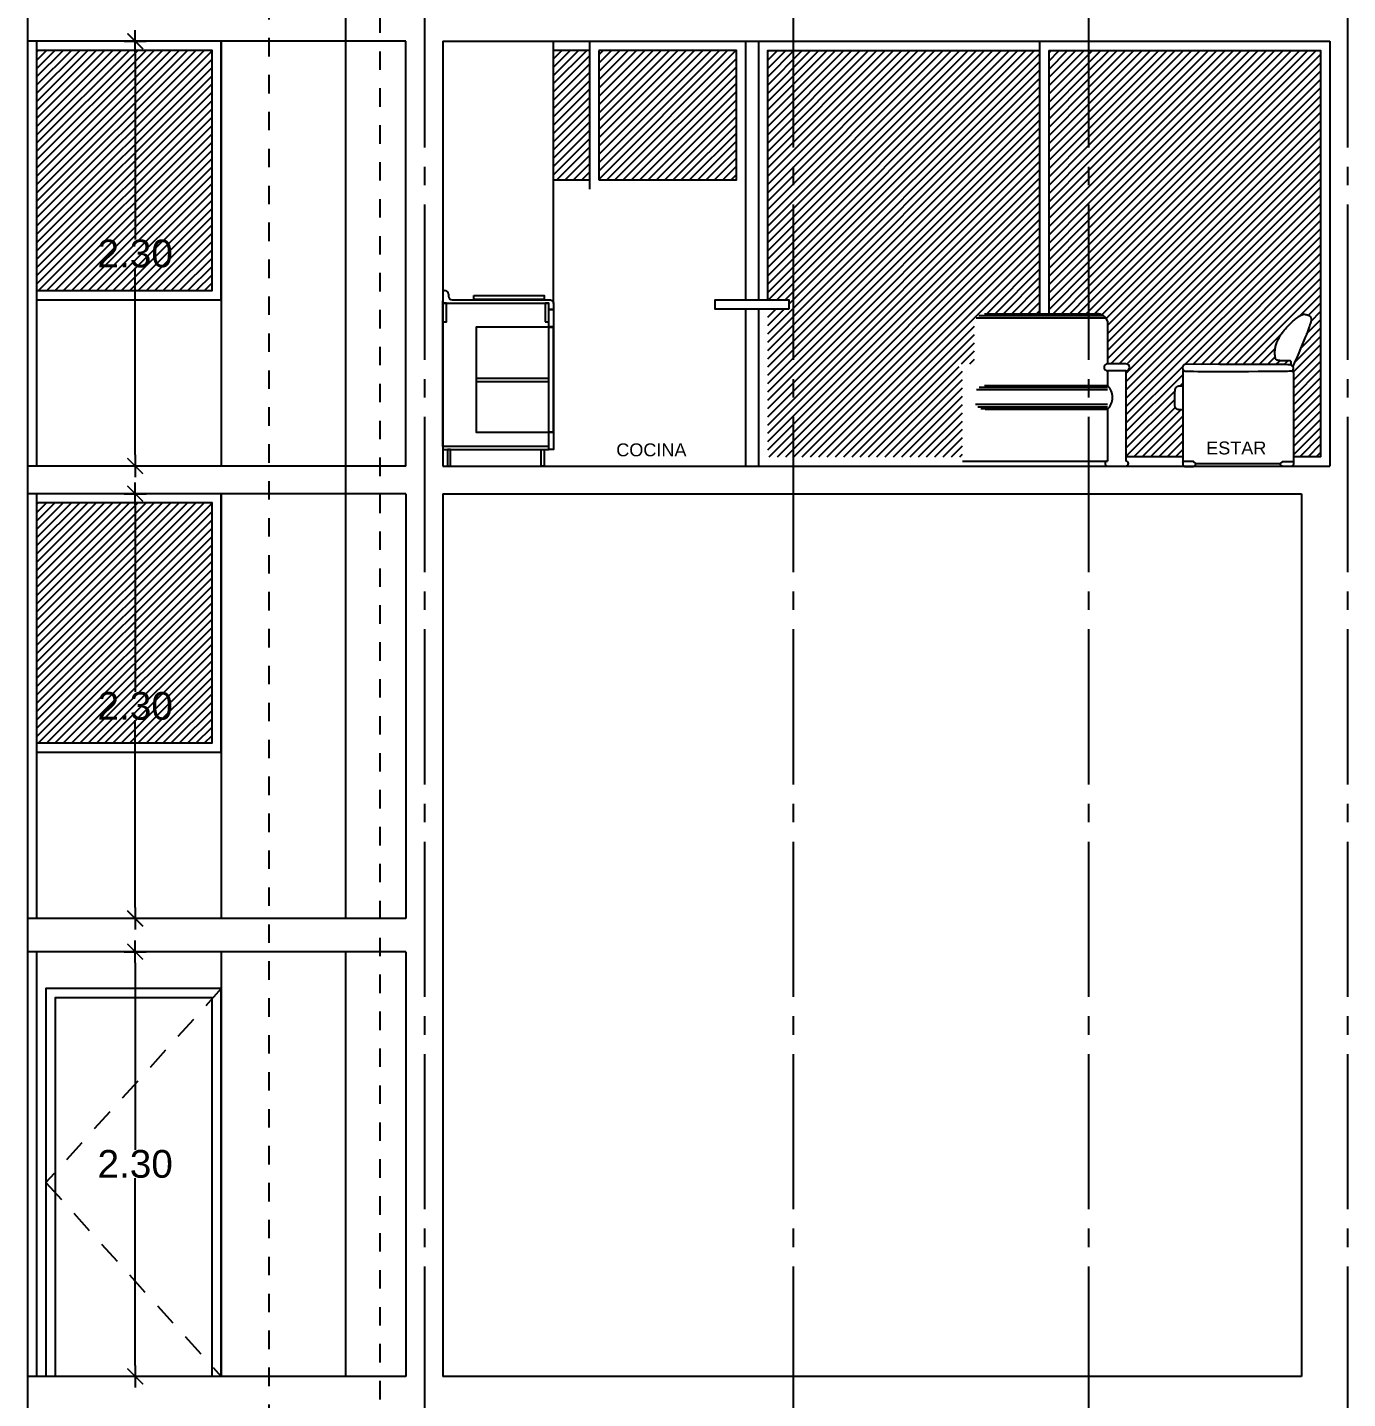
# Model space of a CAD drawing. Header units: millimetres. Extents: x 1217 to 2428, y 234 to 779.
# Drawn here: x 2248.72 to 2255.87, y 377.25 to 384.68 of the extents above; entities that cross this region are included whole.
import ezdxf

# ---------------------------------------------------------------- set-up
doc = ezdxf.new("R2010")
doc.units = ezdxf.units.MM
doc.linetypes.add('ACAD_ISO04W100', pattern=[30, 24, -3, 0, -3])
doc.linetypes.add('HIDDEN2', pattern=[0.1875, 0.125, -0.0625])
doc.layers.get('0').update_dxf_attribs({"lineweight": 5})
for name, color, linetype in [('0.1', 251, 'Continuous'), ('0.2', 2, 'Continuous'), ('0.3', 6, 'Continuous'), ('ARTEFACTOS', 4, 'Continuous'), ('Ejes', 8, 'Continuous'), ('MURO', 5, 'Continuous'), ('Texto', 1, 'Continuous')]:
    doc.layers.add(name, color=color, linetype=linetype)
doc.styles.add('INTERARQ', font='arial.ttf')
doc.styles.get("Standard").update_dxf_attribs({"font": 'arial.ttf'})
doc.dimstyles.new('ESCALA_1-50', dxfattribs={"dimtxt": 0.15, "dimasz": 0.06, "dimexe": 0.18, "dimexo": 0.0625, "dimgap": 0, "dimtad": 0, "dimtih": 1, "dimtoh": 1, "dimzin": 0, "dimdsep": 46, "dimtxsty": 'INTERARQ', "dimblk": 'DIMTICK', "dimcen": 0, "dimse1": 1, "dimse2": 1, "dimclrd": 256, "dimclre": 1, "dimclrt": 2, "dimadec": 0, "dimazin": 0, "dimtfac": 4.5, "dimtofl": 0, "dimtmove": 2, "dimatfit": 3, "dimldrblk": 'DIMTICK', "dimfxl": 1, "dimtolj": 1, "dimtzin": 0, "dimarcsym": 0})
pattern_1 = [(45, (422.33998, -314.87355), (-0.0224506403, 0.0224506403), [])]

# ---------------------------------------------------------------- blocks, each defined once
blk = doc.blocks.new('sillon elv 1')
at = {"layer": '0.2'}
blk.add_line((382065.2343, 7753267.5813), (382065.6901, 7753267.5813), dxfattribs=at)
for points in [[(382065.1739, 7753268.114), (382065.1742, 7753268.1156), (382065.1744, 7753268.1172), (382065.1745, 7753268.1189), (382065.1746, 7753268.1205), (382065.1745, 7753268.1222), (382065.1745, 7753268.1238), (382065.1744, 7753268.1253), (382065.1744, 7753268.1268), (382065.1745, 7753268.1281), (382065.1745, 7753268.1294), (382065.1747, 7753268.1306), (382065.1749, 7753268.1316), (382065.1751, 7753268.1326), (382065.1753, 7753268.1335), (382065.1756, 7753268.1342), (382065.1759, 7753268.1349), (382065.1762, 7753268.1355), (382065.1765, 7753268.136), (382065.1768, 7753268.1364), (382065.1771, 7753268.1368), (382065.1775, 7753268.1371), (382065.178, 7753268.1373), (382065.1785, 7753268.1375), (382065.179, 7753268.1376), (382065.1796, 7753268.1377), (382065.1804, 7753268.1378), (382065.1814, 7753268.1379), (382065.1828, 7753268.1379), (382065.1846, 7753268.138), (382065.187, 7753268.138), (382065.19, 7753268.1381), (382065.1937, 7753268.1381), (382065.1982, 7753268.1381), (382065.2034, 7753268.1382), (382065.2089, 7753268.1383), (382065.2147, 7753268.1384), (382065.2204, 7753268.1385), (382065.2259, 7753268.1386), (382065.231, 7753268.1388), (382065.2353, 7753268.139), (382065.2389, 7753268.1392), (382065.2417, 7753268.1395), (382065.2439, 7753268.1397), (382065.2455, 7753268.14), (382065.2467, 7753268.1403), (382065.2476, 7753268.1405), (382065.2482, 7753268.1408), (382065.2488, 7753268.141), (382065.2493, 7753268.1412), (382065.2498, 7753268.1413), (382065.2504, 7753268.1415), (382065.2509, 7753268.1417), (382065.2515, 7753268.142), (382065.2522, 7753268.1423), (382065.2529, 7753268.1426), (382065.2537, 7753268.1431), (382065.2545, 7753268.1437), (382065.2554, 7753268.1444), (382065.2563, 7753268.1454), (382065.2572, 7753268.1465), (382065.2581, 7753268.148), (382065.2589, 7753268.1498), (382065.2597, 7753268.1519), (382065.2604, 7753268.1545), (382065.2611, 7753268.1574), (382065.2616, 7753268.1608), (382065.262, 7753268.1645), (382065.2624, 7753268.1685), (382065.2626, 7753268.1727), (382065.2627, 7753268.1771), (382065.2627, 7753268.1816), (382065.2627, 7753268.1863), (382065.2625, 7753268.1909), (382065.2622, 7753268.1956), (382065.2617, 7753268.2004), (382065.2611, 7753268.2053), (382065.2603, 7753268.2102), (382065.2593, 7753268.2154), (382065.258, 7753268.2207), (382065.2565, 7753268.2262), (382065.2547, 7753268.2319), (382065.2526, 7753268.2378), (382065.2501, 7753268.2439), (382065.2474, 7753268.2502), (382065.2443, 7753268.2566), (382065.2408, 7753268.2632), (382065.2369, 7753268.2699), (382065.2327, 7753268.2767), (382065.228, 7753268.2836), (382065.2229, 7753268.2906), (382065.2176, 7753268.2976), (382065.212, 7753268.3046), (382065.2061, 7753268.3115), (382065.2001, 7753268.3182), (382065.194, 7753268.3249), (382065.1878, 7753268.3313), (382065.1816, 7753268.3375), (382065.1754, 7753268.3434), (382065.1694, 7753268.349), (382065.1635, 7753268.3543), (382065.1578, 7753268.3592), (382065.1525, 7753268.3637), (382065.1475, 7753268.3679), (382065.1429, 7753268.3715), (382065.1387, 7753268.3747), (382065.135, 7753268.3775), (382065.1316, 7753268.3799), (382065.1286, 7753268.382), (382065.1259, 7753268.3837), (382065.1233, 7753268.3851), (382065.1209, 7753268.3863), (382065.1187, 7753268.3874), (382065.1165, 7753268.3882), (382065.1144, 7753268.3889), (382065.1123, 7753268.3895), (382065.1103, 7753268.3899), (382065.1083, 7753268.3902), (382065.1063, 7753268.3904), (382065.1044, 7753268.3905), (382065.1024, 7753268.3904), (382065.1005, 7753268.3903), (382065.0985, 7753268.39), (382065.0966, 7753268.3897), (382065.0947, 7753268.3894), (382065.0929, 7753268.3889), (382065.0912, 7753268.3885), (382065.0896, 7753268.388), (382065.088, 7753268.3876), (382065.0866, 7753268.3872), (382065.0853, 7753268.3867), (382065.084, 7753268.3863), (382065.0829, 7753268.3859), (382065.0818, 7753268.3854), (382065.0808, 7753268.385), (382065.0798, 7753268.3846), (382065.0789, 7753268.3841), (382065.0779, 7753268.3836), (382065.077, 7753268.3831), (382065.0761, 7753268.3825), (382065.0752, 7753268.3818), (382065.0743, 7753268.3811), (382065.0735, 7753268.3803), (382065.0726, 7753268.3794), (382065.0718, 7753268.3784), (382065.071, 7753268.3773), (382065.0702, 7753268.376), (382065.0695, 7753268.3746), (382065.0688, 7753268.3731), (382065.0682, 7753268.3715), (382065.0677, 7753268.3697), (382065.0672, 7753268.3679), (382065.0668, 7753268.3659), (382065.0666, 7753268.3638), (382065.0665, 7753268.3614), (382065.0666, 7753268.3588), (382065.0669, 7753268.3558), (382065.0675, 7753268.3524), (382065.0683, 7753268.3484), (382065.0695, 7753268.3438), (382065.0711, 7753268.3385), (382065.0731, 7753268.3324), (382065.0756, 7753268.3252), (382065.0787, 7753268.3168), (382065.0825, 7753268.3069), (382065.0871, 7753268.2952), (382065.0925, 7753268.2816), (382065.099, 7753268.2658), (382065.1066, 7753268.2475), (382065.1153, 7753268.2269), (382065.1246, 7753268.2047), (382065.1341, 7753268.1823), (382065.1433, 7753268.1607), (382065.1516, 7753268.1412), (382065.1585, 7753268.125), (382065.1635, 7753268.1132), (382065.1662, 7753268.107)], [(382065.7482, 7753268.1195), (382065.7512, 7753268.1185), (382065.7538, 7753268.1173), (382065.7559, 7753268.1159), (382065.7576, 7753268.1144), (382065.759, 7753268.1129), (382065.7601, 7753268.1112), (382065.761, 7753268.1096), (382065.7617, 7753268.1079), (382065.7622, 7753268.1063), (382065.7626, 7753268.1048), (382065.7628, 7753268.1033), (382065.7629, 7753268.1018), (382065.763, 7753268.1004), (382065.7629, 7753268.0991), (382065.7628, 7753268.0978), (382065.7626, 7753268.0966), (382065.7624, 7753268.0954), (382065.7621, 7753268.0943), (382065.7618, 7753268.0932), (382065.7614, 7753268.0922), (382065.7609, 7753268.0912), (382065.7604, 7753268.0903), (382065.7599, 7753268.0894), (382065.7593, 7753268.0885), (382065.7586, 7753268.0877), (382065.7578, 7753268.0869), (382065.757, 7753268.0861), (382065.756, 7753268.0854), (382065.7551, 7753268.0847), (382065.754, 7753268.0841), (382065.7529, 7753268.0835), (382065.7517, 7753268.083), (382065.7502, 7753268.0826), (382065.7476, 7753268.0823), (382065.7428, 7753268.082), (382065.7348, 7753268.0818), (382065.7223, 7753268.0816), (382065.7045, 7753268.0815), (382065.6801, 7753268.0814), (382065.6482, 7753268.0813), (382065.6082, 7753268.0812), (382065.5617, 7753268.0812), (382065.5109, 7753268.0812), (382065.458, 7753268.0813), (382065.4051, 7753268.0813), (382065.3544, 7753268.0815), (382065.3081, 7753268.0817), (382065.2683, 7753268.0819), (382065.2366, 7753268.0823), (382065.2126, 7753268.0827), (382065.1951, 7753268.0832), (382065.1831, 7753268.0837), (382065.1755, 7753268.0842), (382065.1711, 7753268.0848), (382065.169, 7753268.0854), (382065.168, 7753268.0859), (382065.1673, 7753268.0865), (382065.1666, 7753268.0871), (382065.166, 7753268.0877), (382065.1655, 7753268.0884), (382065.1649, 7753268.0891), (382065.1645, 7753268.0899), (382065.164, 7753268.0907), (382065.1636, 7753268.0917), (382065.1633, 7753268.0927), (382065.1629, 7753268.0939), (382065.1627, 7753268.0951), (382065.1625, 7753268.0963), (382065.1623, 7753268.0976), (382065.1623, 7753268.0988), (382065.1623, 7753268.1), (382065.1625, 7753268.1011), (382065.1628, 7753268.1021), (382065.1632, 7753268.1031), (382065.1636, 7753268.1039), (382065.1642, 7753268.1048), (382065.1648, 7753268.1056), (382065.1655, 7753268.1063), (382065.1662, 7753268.1071), (382065.1669, 7753268.1078), (382065.1676, 7753268.1086), (382065.1684, 7753268.1094), (382065.1691, 7753268.1101), (382065.1699, 7753268.1109), (382065.1707, 7753268.1116), (382065.1716, 7753268.1124), (382065.1724, 7753268.113), (382065.1733, 7753268.1137), (382065.1743, 7753268.1143), (382065.1753, 7753268.1148), (382065.1764, 7753268.1153), (382065.1774, 7753268.1157), (382065.1785, 7753268.1161), (382065.1796, 7753268.1164), (382065.1807, 7753268.1167), (382065.1818, 7753268.1169), (382065.1839, 7753268.1172), (382065.1926, 7753268.1174), (382065.2144, 7753268.1176), (382065.2558, 7753268.1178), (382065.3233, 7753268.1181), (382065.4235, 7753268.1185), (382065.563, 7753268.1189), (382065.7482, 7753268.1195)], [(382065.1727, 7753268.0846), (382065.1704, 7753268.0832), (382065.1685, 7753268.0819), (382065.1669, 7753268.0806), (382065.1657, 7753268.0794), (382065.1647, 7753268.0781), (382065.164, 7753268.0769), (382065.1634, 7753268.0758), (382065.1631, 7753268.0746), (382065.1628, 7753268.0726), (382065.1626, 7753268.0652), (382065.1625, 7753268.047), (382065.1624, 7753268.0127), (382065.1624, 7753267.9567), (382065.1624, 7753267.8738), (382065.1624, 7753267.7584), (382065.1624, 7753267.6053)], [(382065.7621, 7753268.0013), (382065.7666, 7753268.0017), (382065.7707, 7753268.0019), (382065.7743, 7753268.0019), (382065.7775, 7753268.0017), (382065.7804, 7753268.0013), (382065.783, 7753268.0009), (382065.7852, 7753268.0003), (382065.7873, 7753267.9997), (382065.7892, 7753267.9991), (382065.791, 7753267.9984), (382065.7926, 7753267.9978), (382065.7941, 7753267.9971), (382065.7954, 7753267.9963), (382065.7966, 7753267.9955), (382065.7977, 7753267.9947), (382065.7987, 7753267.9938), (382065.7996, 7753267.9929), (382065.8005, 7753267.9919), (382065.8012, 7753267.9909), (382065.8018, 7753267.9898), (382065.8024, 7753267.9888), (382065.803, 7753267.9877), (382065.8034, 7753267.9866), (382065.8039, 7753267.9855), (382065.8043, 7753267.9843), (382065.8046, 7753267.9831), (382065.8049, 7753267.9816), (382065.8052, 7753267.9797), (382065.8055, 7753267.9773), (382065.8058, 7753267.9743), (382065.806, 7753267.9705), (382065.8062, 7753267.9658), (382065.8064, 7753267.9601), (382065.8066, 7753267.9536), (382065.8068, 7753267.9466), (382065.8069, 7753267.9394), (382065.8071, 7753267.9322), (382065.8072, 7753267.9251), (382065.8072, 7753267.9186), (382065.8072, 7753267.9129), (382065.8072, 7753267.9081), (382065.8072, 7753267.9041), (382065.807, 7753267.901), (382065.8069, 7753267.8984), (382065.8067, 7753267.8964), (382065.8065, 7753267.8948), (382065.8062, 7753267.8934), (382065.8059, 7753267.8922), (382065.8056, 7753267.891), (382065.8053, 7753267.8898), (382065.8048, 7753267.8887), (382065.8044, 7753267.8876), (382065.8039, 7753267.8865), (382065.8033, 7753267.8855), (382065.8027, 7753267.8845), (382065.802, 7753267.8836), (382065.8012, 7753267.8828), (382065.8004, 7753267.882), (382065.7995, 7753267.8812), (382065.7986, 7753267.8805), (382065.7976, 7753267.8799), (382065.7966, 7753267.8793), (382065.7955, 7753267.8787), (382065.7944, 7753267.8782), (382065.7933, 7753267.8777), (382065.7918, 7753267.8772), (382065.7898, 7753267.8767), (382065.787, 7753267.8762), (382065.783, 7753267.8755), (382065.7778, 7753267.8748), (382065.7709, 7753267.874), (382065.7621, 7753267.8731)], [(382065.1619, 7753267.5923), (382065.1619, 7753267.5897), (382065.1619, 7753267.5872), (382065.162, 7753267.585), (382065.1622, 7753267.5829), (382065.1624, 7753267.581), (382065.1627, 7753267.5792), (382065.163, 7753267.5776), (382065.1633, 7753267.5762), (382065.1636, 7753267.5749), (382065.164, 7753267.5737), (382065.1644, 7753267.5727), (382065.1648, 7753267.5718), (382065.1653, 7753267.5709), (382065.1658, 7753267.5702), (382065.1665, 7753267.5695), (382065.1672, 7753267.5689), (382065.168, 7753267.5684), (382065.1689, 7753267.5679), (382065.17, 7753267.5674), (382065.1712, 7753267.5671), (382065.1727, 7753267.5667), (382065.1744, 7753267.5664), (382065.1763, 7753267.5662), (382065.1785, 7753267.566), (382065.1811, 7753267.5658), (382065.1839, 7753267.5657), (382065.1869, 7753267.5657), (382065.19, 7753267.5656), (382065.1932, 7753267.5656), (382065.1965, 7753267.5656), (382065.1997, 7753267.5657), (382065.2028, 7753267.5657), (382065.2058, 7753267.5658), (382065.2087, 7753267.5658), (382065.2114, 7753267.5659), (382065.2139, 7753267.566), (382065.2162, 7753267.5662), (382065.2184, 7753267.5664), (382065.2203, 7753267.5667), (382065.2221, 7753267.5671), (382065.2237, 7753267.5675), (382065.2251, 7753267.5682), (382065.2265, 7753267.5691), (382065.2278, 7753267.5704), (382065.2292, 7753267.5722), (382065.2307, 7753267.5745), (382065.2324, 7753267.5775), (382065.2343, 7753267.5813)], [(382065.7625, 7753267.5923), (382065.7626, 7753267.5897), (382065.7625, 7753267.5872), (382065.7624, 7753267.585), (382065.7623, 7753267.5829), (382065.762, 7753267.581), (382065.7618, 7753267.5792), (382065.7615, 7753267.5776), (382065.7612, 7753267.5762), (382065.7608, 7753267.5749), (382065.7605, 7753267.5737), (382065.7601, 7753267.5727), (382065.7597, 7753267.5718), (382065.7592, 7753267.5709), (382065.7586, 7753267.5702), (382065.758, 7753267.5695), (382065.7573, 7753267.5689), (382065.7565, 7753267.5684), (382065.7556, 7753267.5679), (382065.7545, 7753267.5674), (382065.7533, 7753267.5671), (382065.7518, 7753267.5667), (382065.7501, 7753267.5664), (382065.7482, 7753267.5662), (382065.7459, 7753267.566), (382065.7434, 7753267.5658), (382065.7406, 7753267.5657), (382065.7376, 7753267.5657), (382065.7345, 7753267.5656), (382065.7312, 7753267.5656), (382065.728, 7753267.5656), (382065.7248, 7753267.5657), (382065.7216, 7753267.5657), (382065.7186, 7753267.5658), (382065.7158, 7753267.5658), (382065.7131, 7753267.5659), (382065.7106, 7753267.566), (382065.7083, 7753267.5662), (382065.7061, 7753267.5664), (382065.7041, 7753267.5667), (382065.7024, 7753267.5671), (382065.7008, 7753267.5675), (382065.6993, 7753267.5682), (382065.698, 7753267.5691), (382065.6966, 7753267.5704), (382065.6952, 7753267.5722), (382065.6937, 7753267.5745), (382065.6921, 7753267.5775), (382065.6901, 7753267.5813)]]:
    blk.add_lwpolyline(points, dxfattribs=at)
at = {"layer": '0.2', "elevation": 0}
for points in [[(382065.7529, 7753268.0835), (382065.7621, 7753268.0835), (382065.7621, 7753267.6053)], [(382065.1624, 7753267.6053), (382065.1619, 7753267.5923)], [(382065.2343, 7753267.5813), (382065.2197, 7753267.5923), (382065.1619, 7753267.5923)], [(382065.6901, 7753267.5813), (382065.7047, 7753267.5923), (382065.7636, 7753267.5923)], [(382065.7621, 7753267.6053), (382065.7625, 7753267.5923)]]:
    blk.add_lwpolyline(points, dxfattribs=at)
blk = doc.blocks.new('DIMTICK')
at = {"color": 1}
for p, q in [((-1, 0), (1, 0)), ((0, 1), (0, -1))]:
    blk.add_line(p, q, dxfattribs=at)
at = {"color": 3, "const_width": 0.141}
blk.add_lwpolyline([(0.71, 0.71), (-0.71, -0.71)], dxfattribs=at)
blk = doc.blocks.new('*D1593')
at = {"layer": '0.1', "lineweight": -2, "ltscale": 3, "transparency": 16777216}
for p, q in [((2249.3048, 379.611), (2249.3048, 378.5976)), ((2249.3048, 377.431), (2249.3048, 378.4444))]:
    blk.add_line(p, q, dxfattribs=at)
at = {"layer": 'Defpoints', "color": 0, "ltscale": 3, "transparency": 16777216}
for p in [(2248.9553, 379.671, 0), (2249.3048, 379.671), (2248.9553, 377.371, 0)]:
    blk.add_point(p, dxfattribs=at)
at = {"layer": '0.1', "lineweight": -2, "ltscale": 3, "transparency": 16777216, "xscale": 0.06, "yscale": 0.06, "zscale": 0.06}
for p, rotation in [((2249.3048, 379.671), 90), ((2249.3048, 377.371), 270)]:
    blk.add_blockref('DIMTICK', p, dxfattribs=dict(at, rotation=rotation))
at = {"layer": '0.1', "color": 2, "ltscale": 3, "transparency": 16777216, "insert": (2249.3048, 378.521), "char_height": 0.15, "attachment_point": 5, "style": 'INTERARQ'}
blk.add_mtext('\\A1;2.30', dxfattribs=at)
blk = doc.blocks.new('*D1632')
at = {"layer": '0.1', "lineweight": -2, "ltscale": 3, "transparency": 16777216}
for p, q in [((2249.3048, 384.5411), (2249.3048, 383.5278)), ((2249.3048, 382.3611), (2249.3048, 383.3745))]:
    blk.add_line(p, q, dxfattribs=at)
at = {"layer": 'Defpoints', "color": 0, "ltscale": 3, "transparency": 16777216}
for p in [(2248.9553, 384.6011, 0), (2249.3048, 384.6011), (2248.9553, 382.3011, 0)]:
    blk.add_point(p, dxfattribs=at)
at = {"layer": '0.1', "lineweight": -2, "ltscale": 3, "transparency": 16777216, "xscale": 0.06, "yscale": 0.06, "zscale": 0.06}
for p, rotation in [((2249.3048, 384.6011), 90), ((2249.3048, 382.3011), 270)]:
    blk.add_blockref('DIMTICK', p, dxfattribs=dict(at, rotation=rotation))
at = {"layer": '0.1', "color": 2, "ltscale": 3, "transparency": 16777216, "insert": (2249.3048, 383.4511), "char_height": 0.15, "attachment_point": 5, "style": 'INTERARQ'}
blk.add_mtext('\\A1;2.30', dxfattribs=at)
blk = doc.blocks.new('*D1633')
at = {"layer": '0.1', "lineweight": -2, "ltscale": 3, "transparency": 16777216}
for p, q in [((2249.3048, 382.0911), (2249.3048, 381.0778)), ((2249.3048, 379.9111), (2249.3048, 380.9245))]:
    blk.add_line(p, q, dxfattribs=at)
at = {"layer": 'Defpoints', "color": 0, "ltscale": 3, "transparency": 16777216}
for p in [(2248.9553, 382.1511, 0), (2249.3048, 382.1511), (2248.9553, 379.8511, 0)]:
    blk.add_point(p, dxfattribs=at)
at = {"layer": '0.1', "lineweight": -2, "ltscale": 3, "transparency": 16777216, "xscale": 0.06, "yscale": 0.06, "zscale": 0.06}
for p, rotation in [((2249.3048, 382.1511), 90), ((2249.3048, 379.8511), 270)]:
    blk.add_blockref('DIMTICK', p, dxfattribs=dict(at, rotation=rotation))
at = {"layer": '0.1', "color": 2, "ltscale": 3, "transparency": 16777216, "insert": (2249.3048, 381.0011), "char_height": 0.15, "attachment_point": 5, "style": 'INTERARQ'}
blk.add_mtext('\\A1;2.30', dxfattribs=at)

msp = doc.modelspace()

# ---------------------------------------------------------------- hatches: boundary and pattern name
at = {"layer": '0.1', "ltscale": 3}
h = msp.add_hatch(dxfattribs=at)
h.set_pattern_fill('ANSI31', color=256, scale=0.01)
h.set_pattern_definition([(45, (422.33998, -366.323422), (-0.0224506403, 0.0224506403), [])])
h.paths.add_polyline_path([(2248.77111, 384.55112), (2248.77111, 383.25112), (2249.72104, 383.25112), (2249.72104, 384.55112)])
h = msp.add_hatch(dxfattribs=at)
h.set_pattern_fill('ANSI31', color=256, scale=0.01)
h.set_pattern_definition(pattern_1)
h.paths.add_polyline_path([(2254.25251, 384.55099), (2254.46816, 384.55099), (2254.46816, 383.12581), (2254.25251, 383.12581)])
h.paths.add_polyline_path([(2252.86861, 384.55099), (2254.20251, 384.55099), (2254.20251, 383.12581), (2253.90862, 383.12581, 0.3308107), (2253.85003, 383.08578), (2253.85003, 382.85486), (2253.78505, 382.85486, 1), (2253.78505, 382.81691), (2253.78505, 382.35099), (2252.86861, 382.35099)])
h.paths.add_polyline_path([(2252.7306, 384.55099), (2252.86861, 384.55099), (2252.86861, 382.35099), (2252.7306, 382.35099), (2252.7306, 383.15099), (2252.84561, 383.15099), (2252.84561, 383.20099), (2252.7306, 383.20099)])
h.paths.add_polyline_path([(2251.81582, 384.55099), (2252.5606, 384.55099), (2252.5606, 383.85099), (2251.81582, 383.85099)])
h.paths.add_polyline_path([(2251.57076, 384.55099), (2251.76582, 384.55099), (2251.76582, 383.85099), (2251.57076, 383.85099)])
h = msp.add_hatch(dxfattribs=at)
h.set_pattern_fill('ANSI31', color=256, scale=0.01)
h.set_pattern_definition(pattern_1)
h.paths.add_polyline_path([(2254.46816, 384.55099), (2255.72441, 384.55099), (2255.72441, 382.35099), (2255.57804, 382.35099), (2255.57805, 382.49078), (2255.57807, 382.60611), (2255.57807, 382.68904), (2255.57805, 382.74499), (2255.57798, 382.77935), (2255.57786, 382.79752), (2255.57762, 382.80673), (2255.57584, 382.81061), (2255.57287, 382.81364), (2255.56824, 382.81681), (2255.57199, 382.81784), (2255.57521, 382.82068), (2255.57709, 382.82439), (2255.57823, 382.82944), (2255.57802, 382.83402), (2255.57641, 382.83699), (2255.5743, 382.83941), (2255.57692, 382.84554), (2255.58196, 382.85732), (2255.58888, 382.87355), (2255.59718, 382.89304), (2255.60633, 382.91459), (2255.61584, 382.93704), (2255.62518, 382.95919), (2255.63384, 382.97986), (2255.64142, 382.99811), (2255.6479, 383.01392), (2255.65339, 383.02753), (2255.65798, 383.03919), (2255.66177, 383.04911), (2255.66487, 383.05754), (2255.66736, 383.0647), (2255.66934, 383.07084), (2255.67091, 383.07616), (2255.67268, 383.08294), (2255.67381, 383.08977), (2255.67398, 383.09492), (2255.67349, 383.0992), (2255.67236, 383.10382), (2255.67029, 383.10836), (2255.66752, 383.11228), (2255.66414, 383.11507), (2255.66021, 383.11716), (2255.6565, 383.11862), (2255.65235, 383.11998), (2255.6473, 383.12137), (2255.64175, 383.12247), (2255.63601, 383.12291), (2255.63114, 383.12247), (2255.62709, 383.12161), (2255.62284, 383.12019), (2255.61832, 383.11814), (2255.61329, 383.11527), (2255.6088, 383.11225), (2255.60546, 383.10986), (2255.60173, 383.10708), (2255.59759, 383.10386), (2255.59299, 383.10018), (2255.58797, 383.09606), (2255.5826, 383.09153), (2255.57695, 383.0866), (2255.57106, 383.08132), (2255.565, 383.07571), (2255.55884, 383.0698), (2255.55264, 383.06362), (2255.54645, 383.0572), (2255.54032, 383.05057), (2255.53432, 383.04379), (2255.52848, 383.0369), (2255.52286, 383.02993), (2255.5175, 383.02294), (2255.51246, 383.01596), (2255.50779, 383.00904), (2255.50352, 383.00222), (2255.49966, 382.99551), (2255.49617, 382.98894), (2255.49306, 382.98251), (2255.4903, 382.97623), (2255.48787, 382.97014), (2255.48575, 382.96423), (2255.48394, 382.95852), (2255.48242, 382.95302), (2255.48115, 382.94772), (2255.48012, 382.94258), (2255.47931, 382.93759), (2255.4787, 382.93272), (2255.47825, 382.92795), (2255.47795, 382.92325), (2255.47777, 382.9186), (2255.4777, 382.91398), (2255.47773, 382.90945), (2255.47786, 382.90504), (2255.47821, 382.89865), (2255.47907, 382.89121), (2255.4803, 382.88539), (2255.48223, 382.88024), (2255.4849, 382.87678), (2255.48798, 382.87458), (2255.49197, 382.87319), (2255.49356, 382.87255), (2255.49745, 382.8719), (2255.50152, 382.87155), (2255.5051, 382.87133), (2255.50949, 382.87113), (2255.51455, 382.87097), (2255.52004, 382.87083), (2255.52577, 382.87071), (2255.53152, 382.87062), (2255.53707, 382.87054), (2255.54221, 382.87048), (2255.54673, 382.87043), (2255.55048, 382.87039), (2255.55348, 382.87035), (2255.55585, 382.87032), (2255.55767, 382.87028), (2255.55904, 382.87023), (2255.56007, 382.87016), (2255.56084, 382.87007), (2255.56145, 382.86996), (2255.56199, 382.86981), (2255.56247, 382.86963), (2255.56291, 382.86939), (2255.5633, 382.86911), (2255.56366, 382.86876), (2255.56399, 382.86834), (2255.56429, 382.86784), (2255.56458, 382.86725), (2255.56486, 382.86657), (2255.56513, 382.8658), (2255.56537, 382.86493), (2255.56558, 382.86396), (2255.56576, 382.86289), (2255.5659, 382.86173), (2255.56599, 382.86046), (2255.56603, 382.8591), (2255.56601, 382.85764), (2255.56597, 382.85609), (2255.56581, 382.85113), (2255.56638, 382.84655), (2255.56265, 382.84825), (2255.55815, 382.84946), (2255.54783, 382.84971), (2255.52607, 382.84992), (2255.48469, 382.85016), (2255.41716, 382.85044), (2255.31694, 382.8508), (2255.17747, 382.85126), (2254.99223, 382.85182), (2254.98783, 382.85034), (2254.9836, 382.84763), (2254.98079, 382.84449), (2254.97866, 382.84049), (2254.97753, 382.83571), (2254.97746, 382.83155), (2254.97815, 382.82704), (2254.97964, 382.82302), (2254.98218, 382.8195), (2254.98673, 382.81585), (2254.97837, 382.81585), (2254.97837, 382.73365), (2254.9738, 382.73408), (2254.96787, 382.73435), (2254.96147, 382.73393), (2254.95644, 382.73299), (2254.95108, 382.73144), (2254.94623, 382.72942), (2254.94261, 382.7271), (2254.93997, 382.72437), (2254.93801, 382.72123), (2254.93615, 382.71691), (2254.93533, 382.71311), (2254.93479, 382.7084), (2254.93444, 382.70279), (2254.93422, 382.69809), (2254.93402, 382.69241), (2254.93382, 382.68596), (2254.93365, 382.67898), (2254.9335, 382.67174), (2254.93337, 382.66449), (2254.93328, 382.65748), (2254.93322, 382.65097), (2254.9332, 382.64522), (2254.93323, 382.63809), (2254.93349, 382.6305), (2254.9341, 382.62596), (2254.93536, 382.62138), (2254.93737, 382.61715), (2254.94026, 382.6139), (2254.94373, 382.61163), (2254.94745, 382.60984), (2254.95175, 382.60876), (2254.95741, 382.60788), (2254.96269, 382.60718), (2254.96959, 382.60637), (2254.97837, 382.60543), (2254.97837, 382.35099), (2254.67089, 382.35099), (2254.67089, 382.81691, 1), (2254.67089, 382.85486), (2254.57089, 382.85486), (2254.57089, 383.08578, 0.3308101), (2254.5123, 383.12581), (2254.46816, 383.12581)])
h = msp.add_hatch(dxfattribs=at)
h.set_pattern_fill('ANSI31', color=256, scale=0.01)
h.set_pattern_definition([(45, (422.33998, -368.773422), (-0.0224506403, 0.0224506403), [])])
h.paths.add_polyline_path([(2248.77111, 382.10112), (2248.77111, 380.80112), (2249.72104, 380.80112), (2249.72104, 382.10112)])

# ---------------------------------------------------------------- linework, layer by layer
at = {"layer": '0.1', "ltscale": 3, "elevation": 0}
for points in [[(2248.77111, 383.20112), (2249.77104, 383.20112), (2249.77104, 384.60112), (2248.72111, 384.60112)], [(2248.77111, 383.25112), (2249.72104, 383.25112), (2249.72104, 384.55112), (2248.77111, 384.55112)], [(2251.76582, 384.55099), (2251.57076, 384.55099)], [(2251.76582, 384.55099), (2251.57076, 384.55099)], [(2251.76582, 384.55099), (2251.57076, 384.55099)], [(2251.76582, 384.55099), (2251.57076, 384.55099)], [(2251.76582, 384.55099), (2251.57076, 384.55099)], [(2251.76582, 384.60099), (2251.76582, 383.80099)], [(2251.76582, 384.60099), (2251.76582, 383.80099)], [(2251.81582, 383.85099), (2252.5606, 383.85099), (2252.5606, 384.55099), (2251.81582, 384.55099)], [(2251.81582, 384.55099), (2251.81582, 383.85099)], [(2251.81582, 384.55099), (2251.81582, 383.85099)], [(2252.7306, 383.20099), (2252.7306, 384.55099), (2254.20251, 384.55099)], [(2254.20251, 384.60099), (2254.20251, 383.12581)], [(2254.25251, 384.55099), (2255.72441, 384.55099), (2255.72441, 382.35099), (2255.57804, 382.35099)], [(2254.25251, 384.55099), (2254.25251, 383.12581)], [(2251.57076, 383.85099), (2251.76582, 383.85099)], [(2251.57076, 383.85099), (2251.76582, 383.85099)], [(2254.97837, 382.35099), (2254.67089, 382.35099)], [(2248.77111, 380.75112), (2249.77104, 380.75112), (2249.77104, 382.15112), (2248.72111, 382.15112)], [(2248.77111, 380.80112), (2249.72104, 380.80112), (2249.72104, 382.10112), (2248.77111, 382.10112)], [(2249.77108, 377.37099), (2249.77108, 379.47099), (2248.82108, 379.47099), (2248.82108, 377.37099)], [(2249.72108, 377.37099), (2249.72108, 379.42099), (2248.87108, 379.42099), (2248.87108, 377.37099)]]:
    msp.add_lwpolyline(points, dxfattribs=at)
at = {"layer": '0.1', "linetype": 'ByBlock', "elevation": 0}
for points in [[(2253.86033, 383.10417), (2254.56059, 383.10417)], [(2253.87421, 383.11648), (2254.54671, 383.11648)], [(2253.90391, 383.12581), (2254.5123, 383.12581)], [(2253.90391, 383.12581), (2254.5123, 383.12581)], [(2254.57089, 383.08578), (2254.57089, 382.85486)], [(2254.57089, 383.08578), (2254.57089, 382.85486)], [(2254.67089, 382.85486), (2254.57089, 382.85486)], [(2254.67089, 382.85486), (2254.57089, 382.85486)], [(2254.57089, 382.81691), (2254.57089, 382.73705)], [(2254.67089, 382.81691), (2254.57089, 382.81691)], [(2254.57089, 382.81691), (2254.57089, 382.73705)], [(2254.67089, 382.81691), (2254.57089, 382.81691)], [(2254.67089, 382.81691), (2254.67089, 382.3277)], [(2254.67089, 382.81691), (2254.67089, 382.3277)], [(2253.86083, 382.71601), (2254.57089, 382.71601)], [(2253.86083, 382.71601), (2254.57089, 382.71601)], [(2253.87584, 382.72873), (2254.57089, 382.72873)], [(2253.90391, 382.73705), (2254.57089, 382.73705)], [(2253.90391, 382.73705), (2254.57089, 382.73705)], [(2253.85665, 382.63508), (2254.57089, 382.63508)], [(2253.86919, 382.62138), (2254.57089, 382.62138)], [(2253.88505, 382.61233), (2254.57089, 382.61233)], [(2253.88505, 382.61233), (2254.57089, 382.61233)], [(2253.90862, 382.60846), (2254.57089, 382.60846)], [(2253.90862, 382.60846), (2254.57089, 382.60846)], [(2254.57089, 382.60846), (2254.57089, 382.3277)], [(2254.57089, 382.60846), (2254.57089, 382.3277)], [(2253.78505, 382.3277), (2254.57089, 382.3277)], [(2253.78505, 382.3277), (2254.57089, 382.3277)]]:
    msp.add_lwpolyline(points, dxfattribs=at)
at = {"layer": '0.1', "linetype": 'HIDDEN2', "elevation": 0}
msp.add_lwpolyline([(2249.77108, 379.47099), (2248.82108, 378.42099), (2249.77108, 377.37099)], dxfattribs=at)
at = {"layer": '0.1', "linetype": 'ByBlock'}
for centre, radius, start, end in [((2254.51465, 383.06637, 0), 0.05949, 19.04905, 92.268029), ((2254.51465, 383.06637, 0), 0.05949, 19.04905, 92.268029), ((2254.57089, 382.83588, 0), 0.01897, 90, 270), ((2254.57089, 382.83588, 0), 0.01897, 90, 270), ((2254.67089, 382.83588, 0), 0.01897, 270, 90), ((2254.67089, 382.83588, 0), 0.01897, 270, 90), ((2254.50945, 382.67276, 0), 0.08893, 313.695506, 46.304494), ((2254.50945, 382.67276, 0), 0.08893, 313.695506, 46.304494), ((2254.57089, 382.31434, 0), 0.01335, 90, 270), ((2254.57089, 382.31434, 0), 0.01335, 90, 270), ((2254.67089, 382.31434, 0), 0.01335, 270, 90), ((2254.67089, 382.31434, 0), 0.01335, 270, 90)]:
    msp.add_arc(centre, radius, start, end, dxfattribs=at)
at = {"layer": '0.2', "linetype": 'HIDDEN2', "ltscale": 0.5}
for p, q in [((2250.02922, 424.619, 0), (2250.02922, 376.75244, 0)), ((2250.62922, 423.9466, 0), (2250.62922, 376.91828, 0))]:
    msp.add_line(p, q, dxfattribs=at)
at = {"layer": '0.2', "ltscale": 3, "elevation": 0}
for points in [[(2249.77104, 384.60112), (2249.77104, 382.30112)], [(2251.57076, 383.18074), (2251.57076, 384.60099)], [(2252.6106, 384.60099), (2252.6106, 383.20099)], [(2252.6806, 384.60099), (2252.6806, 383.20099)], [(2252.6106, 383.15099), (2252.6106, 382.30099)], [(2252.6806, 383.15099), (2252.6806, 382.30099)], [(2249.77104, 382.15112), (2249.77104, 379.85112)], [(2249.77104, 379.67099), (2249.77104, 377.37099)]]:
    msp.add_lwpolyline(points, dxfattribs=at)
at = {"layer": '0.2', "elevation": 0}
for points in [[(2251.13933, 383.22485), (2251.52034, 383.22485), (2251.52034, 383.2025), (2251.13933, 383.2025)], [(2251.57061, 383.05262), (2251.15199, 383.05262), (2251.15199, 382.48413), (2251.57061, 382.48413)], [(2251.57076, 382.48413), (2251.54545, 382.48413), (2251.54545, 383.05262), (2251.57076, 383.05262)]]:
    msp.add_lwpolyline(points, close=True, dxfattribs=at)
msp.add_lwpolyline([(2251.15199, 382.75917), (2251.54545, 382.75917), (2251.54545, 382.77418), (2251.15199, 382.77418), (2251.15199, 382.75917)], dxfattribs=at)
at = {"layer": '0.3'}
for p, q in [((2250.97076, 383.25162, 0), (2250.98089, 383.25162, 0)), ((2251.00114, 383.23137, 0), (2251.00114, 383.22125, 0)), ((2251.0214, 383.20099, 0), (2251.55304, 383.20099, 0))]:
    msp.add_line(p, q, dxfattribs=at)
at = {"layer": '0.3', "ltscale": 3, "elevation": 0}
for points in [[(2250.44415, 388.19691), (2250.44415, 379.85099)], [(2248.72111, 384.60112), (2248.72111, 382.30112)], [(2248.77111, 384.60112), (2248.77111, 382.30112)], [(2250.44415, 384.60099), (2250.44415, 382.30099)], [(2248.72111, 382.15112), (2248.72111, 379.85112)], [(2248.77111, 382.15112), (2248.77111, 379.85112)], [(2248.72111, 379.67099), (2248.72111, 377.37099)], [(2248.77111, 379.67099), (2248.77111, 377.37099)], [(2250.44415, 379.67099), (2250.44415, 377.37099)]]:
    msp.add_lwpolyline(points, dxfattribs=at)
at = {"layer": '0.3', "elevation": 0}
for points in [[(2250.97076, 383.25162), (2250.97076, 383.18327), (2251.54545, 383.18327)], [(2251.57076, 383.14939), (2251.54545, 383.14939), (2251.54545, 383.18327)], [(2250.97076, 382.39087), (2251.54545, 382.39087), (2251.54545, 382.40587), (2250.97076, 382.40587), (2250.97076, 382.39087)], [(2251.01178, 382.39087), (2250.99659, 382.39087), (2250.99659, 382.30099), (2251.01178, 382.30099), (2251.01178, 382.39087)], [(2251.50443, 382.39087), (2251.51962, 382.39087), (2251.51962, 382.30099), (2251.50443, 382.30099), (2251.50443, 382.39087)]]:
    msp.add_lwpolyline(points, dxfattribs=at)
for points in [[(2250.97076, 383.082), (2250.99102, 383.082), (2250.99102, 383.18327), (2250.97076, 383.18327)], [(2251.52519, 383.082), (2251.54545, 383.082), (2251.54545, 383.18327), (2251.52519, 383.18327)], [(2251.54545, 383.14939), (2251.57076, 383.14939), (2251.57076, 383.05438), (2251.54545, 383.05438)], [(2252.84561, 383.15099), (2252.44561, 383.15099), (2252.44561, 383.20099), (2252.84561, 383.20099)], [(2251.54545, 382.48413), (2251.57076, 382.48413), (2251.57076, 382.39087), (2251.54545, 382.39087)]]:
    msp.add_lwpolyline(points, close=True, dxfattribs=at)
msp.add_lwpolyline([(2251.54545, 383.20099), (2251.55051, 383.20099, -0.4142136), (2251.57076, 383.18074), (2251.57076, 383.14939)], format="xyb", dxfattribs=at)
at = {"layer": '0.3'}
for centre, start, end in [((2250.98089, 383.23137, 0), 0, 90), ((2251.0214, 383.22125, 0), 180, 270)]:
    msp.add_arc(centre, 0.02025, start, end, dxfattribs=at)
at = {"layer": 'ARTEFACTOS', "color": 1}
msp.add_line((2250.97076, 382.40731, 0), (2250.97076, 383.19465, 0), dxfattribs=at)
at = {"layer": 'Ejes', "linetype": 'ACAD_ISO04W100', "ltscale": 0.035, "elevation": 0}
for points in [[(2250.87106, 400.96664), (2250.87106, 371.9866)], [(2252.86865, 400.96664), (2252.86865, 371.9866)], [(2254.4682, 400.96664), (2254.4682, 371.9866)], [(2255.87106, 400.96664), (2255.87106, 371.9866)]]:
    msp.add_lwpolyline(points, dxfattribs=at)
at = {"layer": 'MURO', "ltscale": 3, "elevation": 0}
for points in [[(2248.72111, 384.75112), (2248.72111, 384.60112)], [(2250.77104, 384.60099), (2248.72111, 384.60099)], [(2250.77104, 382.30099), (2250.77104, 384.60099)], [(2250.97104, 384.60099), (2250.97104, 382.30099)], [(2250.97104, 384.60099), (2255.77441, 384.60099)], [(2250.97104, 384.60099), (2255.77441, 384.60099)], [(2255.77441, 384.60099), (2255.77441, 382.30099)], [(2250.77104, 382.30099), (2248.72111, 382.30099)], [(2248.72111, 382.30099), (2248.72111, 382.15099)], [(2250.97104, 382.30099), (2255.77441, 382.30099)], [(2250.77104, 382.15099), (2248.72111, 382.15099)], [(2250.77104, 382.15099), (2250.77104, 379.85099)], [(2250.97104, 382.15099), (2250.97104, 377.37099)], [(2250.97104, 382.15099), (2255.62103, 382.15099)], [(2255.62103, 382.15099), (2255.62103, 377.37099)], [(2250.77104, 379.85099), (2248.72111, 379.85099)], [(2248.72111, 379.85099), (2248.72111, 379.67099)], [(2250.77104, 379.67099), (2248.72111, 379.67099)], [(2250.77104, 379.67099), (2250.77104, 377.37099)], [(2250.77104, 377.37099), (2248.72111, 377.37099)], [(2248.72111, 377.37099), (2248.72111, 377.19099)], [(2255.62103, 377.37099), (2250.97104, 377.37099)]]:
    msp.add_lwpolyline(points, dxfattribs=at)

# ---------------------------------------------------------------- block references
at = {"layer": '0.2', "xscale": -1}
msp.add_blockref('sillon elv 1', (384320.74044, -7752885.26767, 0), dxfattribs=at)

# ---------------------------------------------------------------- texts
at = {"layer": 'Texto', "char_height": 0.07, "width": 0.4782903, "attachment_point": 5}
for s, insert in [('COCINA', (2252.10044, 382.38805, 0)), ('ESTAR', (2255.26819, 382.39819, 0))]:
    msp.add_mtext(s, dxfattribs=dict(at, insert=insert))

# ---------------------------------------------------------------- dimensions: what is measured, and where the dimension line sits
at = {"layer": '0.1', "ltscale": 3}
for base, p1, p2, picture, middle in [((2249.30475, 384.60112, 0), (2248.95533, 382.30112, 0), (2248.95533, 384.60112, 0), '*D1632', (2249.30475, 383.45112, 0)), ((2249.30475, 382.15112, 0), (2248.95533, 379.85112, 0), (2248.95533, 382.15112, 0), '*D1633', (2249.30475, 381.00112, 0)), ((2249.30475, 379.67099, 0), (2248.95533, 377.37099, 0), (2248.95533, 379.67099, 0), '*D1593', (2249.30475, 378.52099, 0))]:
    dim = msp.add_linear_dim(base=base, p1=p1, p2=p2, angle=90, dimstyle='ESCALA_1-50', dxfattribs=at)
    dim.commit()
    dim.dimension.update_dxf_attribs({"geometry": picture, "text_midpoint": middle})

doc.saveas('drawing.dxf')
